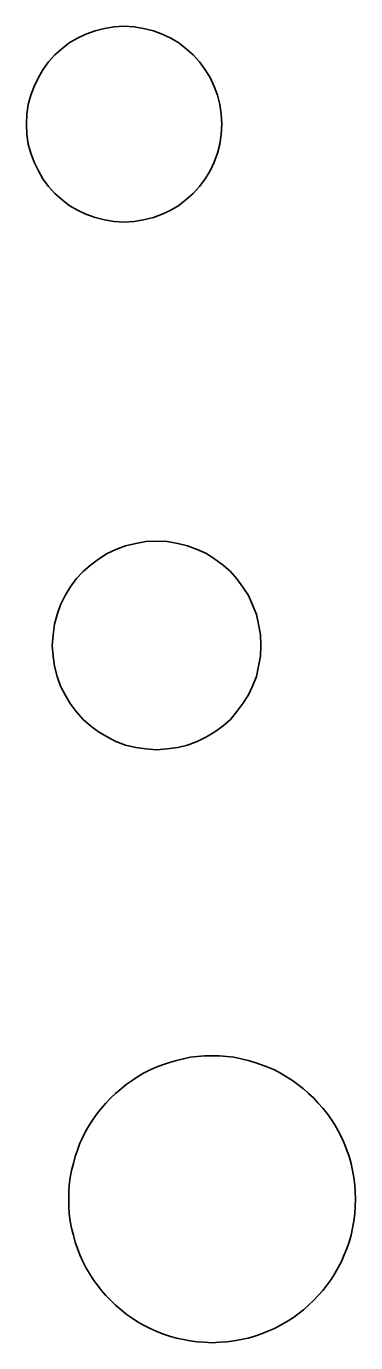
# Model space of a CAD drawing. Header units: centimetres. Extents: x -71 to 43, y 6 to 54.
# Drawn here: x -51.67 to -49.89, y 23.21 to 30.33 of the extents above; entities that cross this region are included whole.
import ezdxf

# ---------------------------------------------------------------- set-up
doc = ezdxf.new("R2010")
doc.units = ezdxf.units.CM
doc.header["$MEASUREMENT"] = 0
doc.layers.add('Camada 1', color=7, linetype='Continuous')

msp = doc.modelspace()

# ---------------------------------------------------------------- linework, layer by layer
at = {"layer": 'Camada 1', "color": 240, "lineweight": 35}
for points, knots in [([(-51.13883, 30.33272), (-51.13883, 30.33272), (-51.08633, 30.33021), (-51.08633, 30.33021), (-51.08633, 30.33021), (-51.08633, 30.33021), (-51.03383, 30.32021), (-51.03383, 30.32021), (-51.03383, 30.32021), (-51.03383, 30.32021), (-50.98133, 30.30771), (-50.98133, 30.30771), (-50.98133, 30.30771), (-50.98133, 30.30771), (-50.93383, 30.29021), (-50.93383, 30.29021), (-50.93383, 30.29021), (-50.93383, 30.29021), (-50.88633, 30.26771), (-50.88633, 30.26771), (-50.88633, 30.26771), (-50.88633, 30.26771), (-50.84383, 30.24272), (-50.84383, 30.24272), (-50.84383, 30.24272), (-50.84383, 30.24272), (-50.80383, 30.21021), (-50.80383, 30.21021), (-50.80383, 30.21021), (-50.80383, 30.21021), (-50.76633, 30.17772), (-50.76633, 30.17772), (-50.76633, 30.17772), (-50.76633, 30.17772), (-50.73133, 30.14021), (-50.73133, 30.14021), (-50.73133, 30.14021), (-50.73133, 30.14021), (-50.70133, 30.09772), (-50.70133, 30.09772), (-50.70133, 30.09772), (-50.70133, 30.09772), (-50.67383, 30.05522), (-50.67383, 30.05522), (-50.67383, 30.05522), (-50.67383, 30.05522), (-50.65133, 30.00772), (-50.65133, 30.00772), (-50.65133, 30.00772), (-50.65133, 30.00772), (-50.63383, 29.96021), (-50.63383, 29.96021), (-50.63383, 29.96021), (-50.63383, 29.96021), (-50.62133, 29.91021), (-50.62133, 29.91021), (-50.62133, 29.91021), (-50.62133, 29.91021), (-50.61383, 29.85772), (-50.61383, 29.85772), (-50.61383, 29.85772), (-50.61383, 29.85772), (-50.61133, 29.80271), (-50.61133, 29.80271), (-50.61133, 29.80271), (-50.61133, 29.80271), (-50.61383, 29.74772), (-50.61383, 29.74772), (-50.61383, 29.74772), (-50.61383, 29.74772), (-50.62133, 29.69521), (-50.62133, 29.69521), (-50.62133, 29.69521), (-50.62133, 29.69521), (-50.63383, 29.64521), (-50.63383, 29.64521), (-50.63383, 29.64521), (-50.63383, 29.64521), (-50.65133, 29.59772), (-50.65133, 29.59772), (-50.65133, 29.59772), (-50.65133, 29.59772), (-50.67383, 29.55022), (-50.67383, 29.55022), (-50.67383, 29.55022), (-50.67383, 29.55022), (-50.70133, 29.50772), (-50.70133, 29.50772), (-50.70133, 29.50772), (-50.70133, 29.50772), (-50.73133, 29.46521), (-50.73133, 29.46521), (-50.73133, 29.46521), (-50.73133, 29.46521), (-50.76633, 29.42771), (-50.76633, 29.42771), (-50.76633, 29.42771), (-50.76633, 29.42771), (-50.80383, 29.39521), (-50.80383, 29.39521), (-50.80383, 29.39521), (-50.80383, 29.39521), (-50.84383, 29.36272), (-50.84383, 29.36272), (-50.84383, 29.36272), (-50.84383, 29.36272), (-50.88633, 29.33771), (-50.88633, 29.33771), (-50.88633, 29.33771), (-50.88633, 29.33771), (-50.93383, 29.31521), (-50.93383, 29.31521), (-50.93383, 29.31521), (-50.93383, 29.31521), (-50.98133, 29.29771), (-50.98133, 29.29771), (-50.98133, 29.29771), (-50.98133, 29.29771), (-51.03383, 29.28521), (-51.03383, 29.28521), (-51.03383, 29.28521), (-51.03383, 29.28521), (-51.08633, 29.27521), (-51.08633, 29.27521), (-51.08633, 29.27521), (-51.08633, 29.27521), (-51.13883, 29.27272), (-51.13883, 29.27272), (-51.13883, 29.27272), (-51.13883, 29.27272), (-51.19383, 29.27521), (-51.19383, 29.27521), (-51.19383, 29.27521), (-51.19383, 29.27521), (-51.24633, 29.28521), (-51.24633, 29.28521), (-51.24633, 29.28521), (-51.24633, 29.28521), (-51.29633, 29.29771), (-51.29633, 29.29771), (-51.29633, 29.29771), (-51.29633, 29.29771), (-51.34633, 29.31521), (-51.34633, 29.31521), (-51.34633, 29.31521), (-51.34633, 29.31521), (-51.39133, 29.33771), (-51.39133, 29.33771), (-51.39133, 29.33771), (-51.39133, 29.33771), (-51.43633, 29.36272), (-51.43633, 29.36272), (-51.43633, 29.36272), (-51.43633, 29.36272), (-51.47633, 29.39521), (-51.47633, 29.39521), (-51.47633, 29.39521), (-51.47633, 29.39521), (-51.51383, 29.42771), (-51.51383, 29.42771), (-51.51383, 29.42771), (-51.51383, 29.42771), (-51.54883, 29.46521), (-51.54883, 29.46521), (-51.54883, 29.46521), (-51.54883, 29.46521), (-51.57883, 29.50772), (-51.57883, 29.50772), (-51.57883, 29.50772), (-51.57883, 29.50772), (-51.60383, 29.55022), (-51.60383, 29.55022), (-51.60383, 29.55022), (-51.60383, 29.55022), (-51.62633, 29.59772), (-51.62633, 29.59772), (-51.62633, 29.59772), (-51.62633, 29.59772), (-51.64383, 29.64521), (-51.64383, 29.64521), (-51.64383, 29.64521), (-51.64383, 29.64521), (-51.65883, 29.69521), (-51.65883, 29.69521), (-51.65883, 29.69521), (-51.65883, 29.69521), (-51.66633, 29.74772), (-51.66633, 29.74772), (-51.66633, 29.74772), (-51.66633, 29.74772), (-51.66883, 29.80271), (-51.66883, 29.80271), (-51.66883, 29.80271), (-51.66883, 29.80271), (-51.66633, 29.85772), (-51.66633, 29.85772), (-51.66633, 29.85772), (-51.66633, 29.85772), (-51.65883, 29.91021), (-51.65883, 29.91021), (-51.65883, 29.91021), (-51.65883, 29.91021), (-51.64383, 29.96021), (-51.64383, 29.96021), (-51.64383, 29.96021), (-51.64383, 29.96021), (-51.62633, 30.00772), (-51.62633, 30.00772), (-51.62633, 30.00772), (-51.62633, 30.00772), (-51.60383, 30.05522), (-51.60383, 30.05522), (-51.60383, 30.05522), (-51.60383, 30.05522), (-51.57883, 30.09772), (-51.57883, 30.09772), (-51.57883, 30.09772), (-51.57883, 30.09772), (-51.54883, 30.14021), (-51.54883, 30.14021), (-51.54883, 30.14021), (-51.54883, 30.14021), (-51.51383, 30.17772), (-51.51383, 30.17772), (-51.51383, 30.17772), (-51.51383, 30.17772), (-51.47633, 30.21021), (-51.47633, 30.21021), (-51.47633, 30.21021), (-51.47633, 30.21021), (-51.43633, 30.24272), (-51.43633, 30.24272), (-51.43633, 30.24272), (-51.43633, 30.24272), (-51.39133, 30.26771), (-51.39133, 30.26771), (-51.39133, 30.26771), (-51.39133, 30.26771), (-51.34633, 30.29021), (-51.34633, 30.29021), (-51.34633, 30.29021), (-51.34633, 30.29021), (-51.29633, 30.30771), (-51.29633, 30.30771), (-51.29633, 30.30771), (-51.29633, 30.30771), (-51.24633, 30.32021), (-51.24633, 30.32021), (-51.24633, 30.32021), (-51.24633, 30.32021), (-51.19383, 30.33021), (-51.19383, 30.33021), (-51.19383, 30.33021), (-51.19383, 30.33021), (-51.13883, 30.33272), (-51.13883, 30.33272)], [0, 0, 0, 0, 0.0153846, 0.0153846, 0.0153846, 0.0153846, 0.0307692, 0.0307692, 0.0307692, 0.0307692, 0.0461538, 0.0461538, 0.0461538, 0.0461538, 0.0615385, 0.0615385, 0.0615385, 0.0615385, 0.0769231, 0.0769231, 0.0769231, 0.0769231, 0.0923077, 0.0923077, 0.0923077, 0.0923077, 0.1076923, 0.1076923, 0.1076923, 0.1076923, 0.1230769, 0.1230769, 0.1230769, 0.1230769, 0.1384615, 0.1384615, 0.1384615, 0.1384615, 0.1538462, 0.1538462, 0.1538462, 0.1538462, 0.1692308, 0.1692308, 0.1692308, 0.1692308, 0.1846154, 0.1846154, 0.1846154, 0.1846154, 0.2, 0.2, 0.2, 0.2, 0.2153846, 0.2153846, 0.2153846, 0.2153846, 0.2307692, 0.2307692, 0.2307692, 0.2307692, 0.2461538, 0.2461538, 0.2461538, 0.2461538, 0.2615385, 0.2615385, 0.2615385, 0.2615385, 0.2769231, 0.2769231, 0.2769231, 0.2769231, 0.2923077, 0.2923077, 0.2923077, 0.2923077, 0.3076923, 0.3076923, 0.3076923, 0.3076923, 0.3230769, 0.3230769, 0.3230769, 0.3230769, 0.3384615, 0.3384615, 0.3384615, 0.3384615, 0.3538462, 0.3538462, 0.3538462, 0.3538462, 0.3692308, 0.3692308, 0.3692308, 0.3692308, 0.3846154, 0.3846154, 0.3846154, 0.3846154, 0.4, 0.4, 0.4, 0.4, 0.4153846, 0.4153846, 0.4153846, 0.4153846, 0.4307692, 0.4307692, 0.4307692, 0.4307692, 0.4461538, 0.4461538, 0.4461538, 0.4461538, 0.4615385, 0.4615385, 0.4615385, 0.4615385, 0.4769231, 0.4769231, 0.4769231, 0.4769231, 0.4923077, 0.4923077, 0.4923077, 0.4923077, 0.5076923, 0.5076923, 0.5076923, 0.5076923, 0.5230769, 0.5230769, 0.5230769, 0.5230769, 0.5384615, 0.5384615, 0.5384615, 0.5384615, 0.5538462, 0.5538462, 0.5538462, 0.5538462, 0.5692308, 0.5692308, 0.5692308, 0.5692308, 0.5846154, 0.5846154, 0.5846154, 0.5846154, 0.6, 0.6, 0.6, 0.6, 0.6153846, 0.6153846, 0.6153846, 0.6153846, 0.6307692, 0.6307692, 0.6307692, 0.6307692, 0.6461538, 0.6461538, 0.6461538, 0.6461538, 0.6615385, 0.6615385, 0.6615385, 0.6615385, 0.6769231, 0.6769231, 0.6769231, 0.6769231, 0.6923077, 0.6923077, 0.6923077, 0.6923077, 0.7076923, 0.7076923, 0.7076923, 0.7076923, 0.7230769, 0.7230769, 0.7230769, 0.7230769, 0.7384615, 0.7384615, 0.7384615, 0.7384615, 0.7538462, 0.7538462, 0.7538462, 0.7538462, 0.7692308, 0.7692308, 0.7692308, 0.7692308, 0.7846154, 0.7846154, 0.7846154, 0.7846154, 0.8, 0.8, 0.8, 0.8, 0.8153846, 0.8153846, 0.8153846, 0.8153846, 0.8307692, 0.8307692, 0.8307692, 0.8307692, 0.8461538, 0.8461538, 0.8461538, 0.8461538, 0.8615385, 0.8615385, 0.8615385, 0.8615385, 0.8769231, 0.8769231, 0.8769231, 0.8769231, 0.8923077, 0.8923077, 0.8923077, 0.8923077, 0.9076923, 0.9076923, 0.9076923, 0.9076923, 0.9230769, 0.9230769, 0.9230769, 0.9230769, 0.9384615, 0.9384615, 0.9384615, 0.9384615, 0.9538462, 0.9538462, 0.9538462, 0.9538462, 0.9692308, 0.9692308, 0.9692308, 0.9692308, 1, 1, 1, 1]), ([(-50.96383, 27.54522), (-50.96383, 27.54522), (-50.90633, 27.54271), (-50.90633, 27.54271), (-50.90633, 27.54271), (-50.90633, 27.54271), (-50.84883, 27.53271), (-50.84883, 27.53271), (-50.84883, 27.53271), (-50.84883, 27.53271), (-50.79633, 27.52021), (-50.79633, 27.52021), (-50.79633, 27.52021), (-50.79633, 27.52021), (-50.74383, 27.50021), (-50.74383, 27.50021), (-50.74383, 27.50021), (-50.74383, 27.50021), (-50.69383, 27.47772), (-50.69383, 27.47772), (-50.69383, 27.47772), (-50.69383, 27.47772), (-50.64883, 27.44772), (-50.64883, 27.44772), (-50.64883, 27.44772), (-50.64883, 27.44772), (-50.60383, 27.41522), (-50.60383, 27.41522), (-50.60383, 27.41522), (-50.60383, 27.41522), (-50.56383, 27.38021), (-50.56383, 27.38021), (-50.56383, 27.38021), (-50.56383, 27.38021), (-50.52883, 27.34021), (-50.52883, 27.34021), (-50.52883, 27.34021), (-50.52883, 27.34021), (-50.49633, 27.29521), (-50.49633, 27.29521), (-50.49633, 27.29521), (-50.49633, 27.29521), (-50.46633, 27.25022), (-50.46633, 27.25022), (-50.46633, 27.25022), (-50.46633, 27.25022), (-50.44383, 27.20022), (-50.44383, 27.20022), (-50.44383, 27.20022), (-50.44383, 27.20022), (-50.42383, 27.14772), (-50.42383, 27.14772), (-50.42383, 27.14772), (-50.42383, 27.14772), (-50.41133, 27.09521), (-50.41133, 27.09521), (-50.41133, 27.09521), (-50.41133, 27.09521), (-50.40133, 27.03771), (-50.40133, 27.03771), (-50.40133, 27.03771), (-50.40133, 27.03771), (-50.39883, 26.98022), (-50.39883, 26.98022), (-50.39883, 26.98022), (-50.39883, 26.98022), (-50.40133, 26.92272), (-50.40133, 26.92272), (-50.40133, 26.92272), (-50.40133, 26.92272), (-50.41133, 26.86771), (-50.41133, 26.86771), (-50.41133, 26.86771), (-50.41133, 26.86771), (-50.42383, 26.81272), (-50.42383, 26.81272), (-50.42383, 26.81272), (-50.42383, 26.81272), (-50.44383, 26.76022), (-50.44383, 26.76022), (-50.44383, 26.76022), (-50.44383, 26.76022), (-50.46633, 26.71272), (-50.46633, 26.71272), (-50.46633, 26.71272), (-50.46633, 26.71272), (-50.49633, 26.66522), (-50.49633, 26.66522), (-50.49633, 26.66522), (-50.49633, 26.66522), (-50.52883, 26.62272), (-50.52883, 26.62272), (-50.52883, 26.62272), (-50.52883, 26.62272), (-50.56383, 26.58021), (-50.56383, 26.58021), (-50.56383, 26.58021), (-50.56383, 26.58021), (-50.60383, 26.54522), (-50.60383, 26.54522), (-50.60383, 26.54522), (-50.60383, 26.54522), (-50.64883, 26.51272), (-50.64883, 26.51272), (-50.64883, 26.51272), (-50.64883, 26.51272), (-50.69383, 26.48522), (-50.69383, 26.48522), (-50.69383, 26.48522), (-50.69383, 26.48522), (-50.74383, 26.46021), (-50.74383, 26.46021), (-50.74383, 26.46021), (-50.74383, 26.46021), (-50.79633, 26.44021), (-50.79633, 26.44021), (-50.79633, 26.44021), (-50.79633, 26.44021), (-50.84883, 26.42771), (-50.84883, 26.42771), (-50.84883, 26.42771), (-50.84883, 26.42771), (-50.90633, 26.42021), (-50.90633, 26.42021), (-50.90633, 26.42021), (-50.90633, 26.42021), (-50.96383, 26.41522), (-50.96383, 26.41522), (-50.96383, 26.41522), (-50.96383, 26.41522), (-51.02133, 26.42021), (-51.02133, 26.42021), (-51.02133, 26.42021), (-51.02133, 26.42021), (-51.07633, 26.42771), (-51.07633, 26.42771), (-51.07633, 26.42771), (-51.07633, 26.42771), (-51.13133, 26.44021), (-51.13133, 26.44021), (-51.13133, 26.44021), (-51.13133, 26.44021), (-51.18383, 26.46021), (-51.18383, 26.46021), (-51.18383, 26.46021), (-51.18383, 26.46021), (-51.23133, 26.48522), (-51.23133, 26.48522), (-51.23133, 26.48522), (-51.23133, 26.48522), (-51.27883, 26.51272), (-51.27883, 26.51272), (-51.27883, 26.51272), (-51.27883, 26.51272), (-51.32133, 26.54522), (-51.32133, 26.54522), (-51.32133, 26.54522), (-51.32133, 26.54522), (-51.36133, 26.58021), (-51.36133, 26.58021), (-51.36133, 26.58021), (-51.36133, 26.58021), (-51.39883, 26.62272), (-51.39883, 26.62272), (-51.39883, 26.62272), (-51.39883, 26.62272), (-51.43133, 26.66522), (-51.43133, 26.66522), (-51.43133, 26.66522), (-51.43133, 26.66522), (-51.45883, 26.71272), (-51.45883, 26.71272), (-51.45883, 26.71272), (-51.45883, 26.71272), (-51.48383, 26.76022), (-51.48383, 26.76022), (-51.48383, 26.76022), (-51.48383, 26.76022), (-51.50133, 26.81272), (-51.50133, 26.81272), (-51.50133, 26.81272), (-51.50133, 26.81272), (-51.51633, 26.86771), (-51.51633, 26.86771), (-51.51633, 26.86771), (-51.51633, 26.86771), (-51.52383, 26.92272), (-51.52383, 26.92272), (-51.52383, 26.92272), (-51.52383, 26.92272), (-51.52883, 26.98022), (-51.52883, 26.98022), (-51.52883, 26.98022), (-51.52883, 26.98022), (-51.52383, 27.03771), (-51.52383, 27.03771), (-51.52383, 27.03771), (-51.52383, 27.03771), (-51.51633, 27.09521), (-51.51633, 27.09521), (-51.51633, 27.09521), (-51.51633, 27.09521), (-51.50133, 27.14772), (-51.50133, 27.14772), (-51.50133, 27.14772), (-51.50133, 27.14772), (-51.48383, 27.20022), (-51.48383, 27.20022), (-51.48383, 27.20022), (-51.48383, 27.20022), (-51.45883, 27.25022), (-51.45883, 27.25022), (-51.45883, 27.25022), (-51.45883, 27.25022), (-51.43133, 27.29521), (-51.43133, 27.29521), (-51.43133, 27.29521), (-51.43133, 27.29521), (-51.39883, 27.34021), (-51.39883, 27.34021), (-51.39883, 27.34021), (-51.39883, 27.34021), (-51.36133, 27.38021), (-51.36133, 27.38021), (-51.36133, 27.38021), (-51.36133, 27.38021), (-51.32133, 27.41522), (-51.32133, 27.41522), (-51.32133, 27.41522), (-51.32133, 27.41522), (-51.27883, 27.44772), (-51.27883, 27.44772), (-51.27883, 27.44772), (-51.27883, 27.44772), (-51.23133, 27.47772), (-51.23133, 27.47772), (-51.23133, 27.47772), (-51.23133, 27.47772), (-51.18383, 27.50021), (-51.18383, 27.50021), (-51.18383, 27.50021), (-51.18383, 27.50021), (-51.13133, 27.52021), (-51.13133, 27.52021), (-51.13133, 27.52021), (-51.13133, 27.52021), (-51.07633, 27.53271), (-51.07633, 27.53271), (-51.07633, 27.53271), (-51.07633, 27.53271), (-51.02133, 27.54271), (-51.02133, 27.54271), (-51.02133, 27.54271), (-51.02133, 27.54271), (-50.96383, 27.54522), (-50.96383, 27.54522)], [0, 0, 0, 0, 0.0153846, 0.0153846, 0.0153846, 0.0153846, 0.0307692, 0.0307692, 0.0307692, 0.0307692, 0.0461538, 0.0461538, 0.0461538, 0.0461538, 0.0615385, 0.0615385, 0.0615385, 0.0615385, 0.0769231, 0.0769231, 0.0769231, 0.0769231, 0.0923077, 0.0923077, 0.0923077, 0.0923077, 0.1076923, 0.1076923, 0.1076923, 0.1076923, 0.1230769, 0.1230769, 0.1230769, 0.1230769, 0.1384615, 0.1384615, 0.1384615, 0.1384615, 0.1538462, 0.1538462, 0.1538462, 0.1538462, 0.1692308, 0.1692308, 0.1692308, 0.1692308, 0.1846154, 0.1846154, 0.1846154, 0.1846154, 0.2, 0.2, 0.2, 0.2, 0.2153846, 0.2153846, 0.2153846, 0.2153846, 0.2307692, 0.2307692, 0.2307692, 0.2307692, 0.2461538, 0.2461538, 0.2461538, 0.2461538, 0.2615385, 0.2615385, 0.2615385, 0.2615385, 0.2769231, 0.2769231, 0.2769231, 0.2769231, 0.2923077, 0.2923077, 0.2923077, 0.2923077, 0.3076923, 0.3076923, 0.3076923, 0.3076923, 0.3230769, 0.3230769, 0.3230769, 0.3230769, 0.3384615, 0.3384615, 0.3384615, 0.3384615, 0.3538462, 0.3538462, 0.3538462, 0.3538462, 0.3692308, 0.3692308, 0.3692308, 0.3692308, 0.3846154, 0.3846154, 0.3846154, 0.3846154, 0.4, 0.4, 0.4, 0.4, 0.4153846, 0.4153846, 0.4153846, 0.4153846, 0.4307692, 0.4307692, 0.4307692, 0.4307692, 0.4461538, 0.4461538, 0.4461538, 0.4461538, 0.4615385, 0.4615385, 0.4615385, 0.4615385, 0.4769231, 0.4769231, 0.4769231, 0.4769231, 0.4923077, 0.4923077, 0.4923077, 0.4923077, 0.5076923, 0.5076923, 0.5076923, 0.5076923, 0.5230769, 0.5230769, 0.5230769, 0.5230769, 0.5384615, 0.5384615, 0.5384615, 0.5384615, 0.5538462, 0.5538462, 0.5538462, 0.5538462, 0.5692308, 0.5692308, 0.5692308, 0.5692308, 0.5846154, 0.5846154, 0.5846154, 0.5846154, 0.6, 0.6, 0.6, 0.6, 0.6153846, 0.6153846, 0.6153846, 0.6153846, 0.6307692, 0.6307692, 0.6307692, 0.6307692, 0.6461538, 0.6461538, 0.6461538, 0.6461538, 0.6615385, 0.6615385, 0.6615385, 0.6615385, 0.6769231, 0.6769231, 0.6769231, 0.6769231, 0.6923077, 0.6923077, 0.6923077, 0.6923077, 0.7076923, 0.7076923, 0.7076923, 0.7076923, 0.7230769, 0.7230769, 0.7230769, 0.7230769, 0.7384615, 0.7384615, 0.7384615, 0.7384615, 0.7538462, 0.7538462, 0.7538462, 0.7538462, 0.7692308, 0.7692308, 0.7692308, 0.7692308, 0.7846154, 0.7846154, 0.7846154, 0.7846154, 0.8, 0.8, 0.8, 0.8, 0.8153846, 0.8153846, 0.8153846, 0.8153846, 0.8307692, 0.8307692, 0.8307692, 0.8307692, 0.8461538, 0.8461538, 0.8461538, 0.8461538, 0.8615385, 0.8615385, 0.8615385, 0.8615385, 0.8769231, 0.8769231, 0.8769231, 0.8769231, 0.8923077, 0.8923077, 0.8923077, 0.8923077, 0.9076923, 0.9076923, 0.9076923, 0.9076923, 0.9230769, 0.9230769, 0.9230769, 0.9230769, 0.9384615, 0.9384615, 0.9384615, 0.9384615, 0.9538462, 0.9538462, 0.9538462, 0.9538462, 0.9692308, 0.9692308, 0.9692308, 0.9692308, 1, 1, 1, 1]), ([(-50.66383, 24.75772), (-50.66383, 24.75772), (-50.62383, 24.75772), (-50.62383, 24.75772), (-50.62383, 24.75772), (-50.62383, 24.75772), (-50.58383, 24.75521), (-50.58383, 24.75521), (-50.58383, 24.75521), (-50.58383, 24.75521), (-50.54633, 24.75022), (-50.54633, 24.75022), (-50.54633, 24.75022), (-50.54633, 24.75022), (-50.50633, 24.74271), (-50.50633, 24.74271), (-50.50633, 24.74271), (-50.50633, 24.74271), (-50.46883, 24.73271), (-50.46883, 24.73271), (-50.46883, 24.73271), (-50.46883, 24.73271), (-50.43133, 24.72271), (-50.43133, 24.72271), (-50.43133, 24.72271), (-50.43133, 24.72271), (-50.39633, 24.71022), (-50.39633, 24.71022), (-50.39633, 24.71022), (-50.39633, 24.71022), (-50.36133, 24.69772), (-50.36133, 24.69772), (-50.36133, 24.69772), (-50.36133, 24.69772), (-50.32633, 24.68271), (-50.32633, 24.68271), (-50.32633, 24.68271), (-50.32633, 24.68271), (-50.29383, 24.66521), (-50.29383, 24.66521), (-50.29383, 24.66521), (-50.29383, 24.66521), (-50.26133, 24.64521), (-50.26133, 24.64521), (-50.26133, 24.64521), (-50.26133, 24.64521), (-50.22883, 24.62521), (-50.22883, 24.62521), (-50.22883, 24.62521), (-50.22883, 24.62521), (-50.19883, 24.60271), (-50.19883, 24.60271), (-50.19883, 24.60271), (-50.19883, 24.60271), (-50.16883, 24.58022), (-50.16883, 24.58022), (-50.16883, 24.58022), (-50.16883, 24.58022), (-50.14133, 24.55521), (-50.14133, 24.55521), (-50.14133, 24.55521), (-50.14133, 24.55521), (-50.11383, 24.53022), (-50.11383, 24.53022), (-50.11383, 24.53022), (-50.11383, 24.53022), (-50.08883, 24.50271), (-50.08883, 24.50271), (-50.08883, 24.50271), (-50.08883, 24.50271), (-50.06383, 24.47521), (-50.06383, 24.47521), (-50.06383, 24.47521), (-50.06383, 24.47521), (-50.04133, 24.44521), (-50.04133, 24.44521), (-50.04133, 24.44521), (-50.04133, 24.44521), (-50.01883, 24.41521), (-50.01883, 24.41521), (-50.01883, 24.41521), (-50.01883, 24.41521), (-49.99883, 24.38521), (-49.99883, 24.38521), (-49.99883, 24.38521), (-49.99883, 24.38521), (-49.98133, 24.35272), (-49.98133, 24.35272), (-49.98133, 24.35272), (-49.98133, 24.35272), (-49.96383, 24.31771), (-49.96383, 24.31771), (-49.96383, 24.31771), (-49.96383, 24.31771), (-49.94883, 24.28521), (-49.94883, 24.28521), (-49.94883, 24.28521), (-49.94883, 24.28521), (-49.93383, 24.24771), (-49.93383, 24.24771), (-49.93383, 24.24771), (-49.93383, 24.24771), (-49.92133, 24.21272), (-49.92133, 24.21272), (-49.92133, 24.21272), (-49.92133, 24.21272), (-49.91133, 24.17521), (-49.91133, 24.17521), (-49.91133, 24.17521), (-49.91133, 24.17521), (-49.90383, 24.13771), (-49.90383, 24.13771), (-49.90383, 24.13771), (-49.90383, 24.13771), (-49.89633, 24.10021), (-49.89633, 24.10021), (-49.89633, 24.10021), (-49.89633, 24.10021), (-49.89133, 24.06021), (-49.89133, 24.06021), (-49.89133, 24.06021), (-49.89133, 24.06021), (-49.88883, 24.02272), (-49.88883, 24.02272), (-49.88883, 24.02272), (-49.88883, 24.02272), (-49.88633, 23.98272), (-49.88633, 23.98272), (-49.88633, 23.98272), (-49.88633, 23.98272), (-49.88883, 23.94272), (-49.88883, 23.94272), (-49.88883, 23.94272), (-49.88883, 23.94272), (-49.89133, 23.90272), (-49.89133, 23.90272), (-49.89133, 23.90272), (-49.89133, 23.90272), (-49.89633, 23.86271), (-49.89633, 23.86271), (-49.89633, 23.86271), (-49.89633, 23.86271), (-49.90383, 23.82522), (-49.90383, 23.82522), (-49.90383, 23.82522), (-49.90383, 23.82522), (-49.91133, 23.78772), (-49.91133, 23.78772), (-49.91133, 23.78772), (-49.91133, 23.78772), (-49.92133, 23.75021), (-49.92133, 23.75021), (-49.92133, 23.75021), (-49.92133, 23.75021), (-49.93383, 23.71522), (-49.93383, 23.71522), (-49.93383, 23.71522), (-49.93383, 23.71522), (-49.94883, 23.68021), (-49.94883, 23.68021), (-49.94883, 23.68021), (-49.94883, 23.68021), (-49.96383, 23.64522), (-49.96383, 23.64522), (-49.96383, 23.64522), (-49.96383, 23.64522), (-49.98133, 23.61271), (-49.98133, 23.61271), (-49.98133, 23.61271), (-49.98133, 23.61271), (-49.99883, 23.58021), (-49.99883, 23.58021), (-49.99883, 23.58021), (-49.99883, 23.58021), (-50.01883, 23.54772), (-50.01883, 23.54772), (-50.01883, 23.54772), (-50.01883, 23.54772), (-50.04133, 23.51772), (-50.04133, 23.51772), (-50.04133, 23.51772), (-50.04133, 23.51772), (-50.06383, 23.48772), (-50.06383, 23.48772), (-50.06383, 23.48772), (-50.06383, 23.48772), (-50.08883, 23.46022), (-50.08883, 23.46022), (-50.08883, 23.46022), (-50.08883, 23.46022), (-50.11383, 23.43271), (-50.11383, 23.43271), (-50.11383, 23.43271), (-50.11383, 23.43271), (-50.14133, 23.40772), (-50.14133, 23.40772), (-50.14133, 23.40772), (-50.14133, 23.40772), (-50.16883, 23.38271), (-50.16883, 23.38271), (-50.16883, 23.38271), (-50.16883, 23.38271), (-50.19883, 23.36022), (-50.19883, 23.36022), (-50.19883, 23.36022), (-50.19883, 23.36022), (-50.22883, 23.33772), (-50.22883, 23.33772), (-50.22883, 23.33772), (-50.22883, 23.33772), (-50.26133, 23.31772), (-50.26133, 23.31772), (-50.26133, 23.31772), (-50.26133, 23.31772), (-50.29383, 23.30022), (-50.29383, 23.30022), (-50.29383, 23.30022), (-50.29383, 23.30022), (-50.32633, 23.28271), (-50.32633, 23.28271), (-50.32633, 23.28271), (-50.32633, 23.28271), (-50.36133, 23.26772), (-50.36133, 23.26772), (-50.36133, 23.26772), (-50.36133, 23.26772), (-50.39633, 23.25271), (-50.39633, 23.25271), (-50.39633, 23.25271), (-50.39633, 23.25271), (-50.43133, 23.24022), (-50.43133, 23.24022), (-50.43133, 23.24022), (-50.43133, 23.24022), (-50.46883, 23.23022), (-50.46883, 23.23022), (-50.46883, 23.23022), (-50.46883, 23.23022), (-50.50633, 23.22271), (-50.50633, 23.22271), (-50.50633, 23.22271), (-50.50633, 23.22271), (-50.54633, 23.21521), (-50.54633, 23.21521), (-50.54633, 23.21521), (-50.54633, 23.21521), (-50.58383, 23.21022), (-50.58383, 23.21022), (-50.58383, 23.21022), (-50.58383, 23.21022), (-50.62383, 23.20771), (-50.62383, 23.20771), (-50.62383, 23.20771), (-50.62383, 23.20771), (-50.66383, 23.20521), (-50.66383, 23.20521), (-50.66383, 23.20521), (-50.66383, 23.20521), (-50.70383, 23.20771), (-50.70383, 23.20771), (-50.70383, 23.20771), (-50.70383, 23.20771), (-50.74383, 23.21022), (-50.74383, 23.21022), (-50.74383, 23.21022), (-50.74383, 23.21022), (-50.78133, 23.21521), (-50.78133, 23.21521), (-50.78133, 23.21521), (-50.78133, 23.21521), (-50.81883, 23.22271), (-50.81883, 23.22271), (-50.81883, 23.22271), (-50.81883, 23.22271), (-50.85633, 23.23022), (-50.85633, 23.23022), (-50.85633, 23.23022), (-50.85633, 23.23022), (-50.89383, 23.24022), (-50.89383, 23.24022), (-50.89383, 23.24022), (-50.89383, 23.24022), (-50.93133, 23.25271), (-50.93133, 23.25271), (-50.93133, 23.25271), (-50.93133, 23.25271), (-50.96633, 23.26772), (-50.96633, 23.26772), (-50.96633, 23.26772), (-50.96633, 23.26772), (-50.99883, 23.28271), (-50.99883, 23.28271), (-50.99883, 23.28271), (-50.99883, 23.28271), (-51.03383, 23.30022), (-51.03383, 23.30022), (-51.03383, 23.30022), (-51.03383, 23.30022), (-51.06633, 23.31772), (-51.06633, 23.31772), (-51.06633, 23.31772), (-51.06633, 23.31772), (-51.09633, 23.33772), (-51.09633, 23.33772), (-51.09633, 23.33772), (-51.09633, 23.33772), (-51.12883, 23.36022), (-51.12883, 23.36022), (-51.12883, 23.36022), (-51.12883, 23.36022), (-51.15633, 23.38271), (-51.15633, 23.38271), (-51.15633, 23.38271), (-51.15633, 23.38271), (-51.18633, 23.40772), (-51.18633, 23.40772), (-51.18633, 23.40772), (-51.18633, 23.40772), (-51.21133, 23.43271), (-51.21133, 23.43271), (-51.21133, 23.43271), (-51.21133, 23.43271), (-51.23883, 23.46022), (-51.23883, 23.46022), (-51.23883, 23.46022), (-51.23883, 23.46022), (-51.26133, 23.48772), (-51.26133, 23.48772), (-51.26133, 23.48772), (-51.26133, 23.48772), (-51.28633, 23.51772), (-51.28633, 23.51772), (-51.28633, 23.51772), (-51.28633, 23.51772), (-51.30633, 23.54772), (-51.30633, 23.54772), (-51.30633, 23.54772), (-51.30633, 23.54772), (-51.32633, 23.58021), (-51.32633, 23.58021), (-51.32633, 23.58021), (-51.32633, 23.58021), (-51.34633, 23.61271), (-51.34633, 23.61271), (-51.34633, 23.61271), (-51.34633, 23.61271), (-51.36383, 23.64522), (-51.36383, 23.64522), (-51.36383, 23.64522), (-51.36383, 23.64522), (-51.37883, 23.68021), (-51.37883, 23.68021), (-51.37883, 23.68021), (-51.37883, 23.68021), (-51.39133, 23.71522), (-51.39133, 23.71522), (-51.39133, 23.71522), (-51.39133, 23.71522), (-51.40383, 23.75021), (-51.40383, 23.75021), (-51.40383, 23.75021), (-51.40383, 23.75021), (-51.41383, 23.78772), (-51.41383, 23.78772), (-51.41383, 23.78772), (-51.41383, 23.78772), (-51.42383, 23.82522), (-51.42383, 23.82522), (-51.42383, 23.82522), (-51.42383, 23.82522), (-51.43133, 23.86271), (-51.43133, 23.86271), (-51.43133, 23.86271), (-51.43133, 23.86271), (-51.43633, 23.90272), (-51.43633, 23.90272), (-51.43633, 23.90272), (-51.43633, 23.90272), (-51.43883, 23.94272), (-51.43883, 23.94272), (-51.43883, 23.94272), (-51.43883, 23.94272), (-51.43883, 23.98272), (-51.43883, 23.98272), (-51.43883, 23.98272), (-51.43883, 23.98272), (-51.43883, 24.02272), (-51.43883, 24.02272), (-51.43883, 24.02272), (-51.43883, 24.02272), (-51.43633, 24.06021), (-51.43633, 24.06021), (-51.43633, 24.06021), (-51.43633, 24.06021), (-51.43133, 24.10021), (-51.43133, 24.10021), (-51.43133, 24.10021), (-51.43133, 24.10021), (-51.42383, 24.13771), (-51.42383, 24.13771), (-51.42383, 24.13771), (-51.42383, 24.13771), (-51.41383, 24.17521), (-51.41383, 24.17521), (-51.41383, 24.17521), (-51.41383, 24.17521), (-51.40383, 24.21272), (-51.40383, 24.21272), (-51.40383, 24.21272), (-51.40383, 24.21272), (-51.39133, 24.24771), (-51.39133, 24.24771), (-51.39133, 24.24771), (-51.39133, 24.24771), (-51.37883, 24.28521), (-51.37883, 24.28521), (-51.37883, 24.28521), (-51.37883, 24.28521), (-51.36383, 24.31771), (-51.36383, 24.31771), (-51.36383, 24.31771), (-51.36383, 24.31771), (-51.34633, 24.35272), (-51.34633, 24.35272), (-51.34633, 24.35272), (-51.34633, 24.35272), (-51.32633, 24.38521), (-51.32633, 24.38521), (-51.32633, 24.38521), (-51.32633, 24.38521), (-51.30633, 24.41521), (-51.30633, 24.41521), (-51.30633, 24.41521), (-51.30633, 24.41521), (-51.28633, 24.44521), (-51.28633, 24.44521), (-51.28633, 24.44521), (-51.28633, 24.44521), (-51.26133, 24.47521), (-51.26133, 24.47521), (-51.26133, 24.47521), (-51.26133, 24.47521), (-51.23883, 24.50271), (-51.23883, 24.50271), (-51.23883, 24.50271), (-51.23883, 24.50271), (-51.21133, 24.53022), (-51.21133, 24.53022), (-51.21133, 24.53022), (-51.21133, 24.53022), (-51.18633, 24.55521), (-51.18633, 24.55521), (-51.18633, 24.55521), (-51.18633, 24.55521), (-51.15633, 24.58022), (-51.15633, 24.58022), (-51.15633, 24.58022), (-51.15633, 24.58022), (-51.12883, 24.60271), (-51.12883, 24.60271), (-51.12883, 24.60271), (-51.12883, 24.60271), (-51.09633, 24.62521), (-51.09633, 24.62521), (-51.09633, 24.62521), (-51.09633, 24.62521), (-51.06633, 24.64521), (-51.06633, 24.64521), (-51.06633, 24.64521), (-51.06633, 24.64521), (-51.03383, 24.66521), (-51.03383, 24.66521), (-51.03383, 24.66521), (-51.03383, 24.66521), (-50.99883, 24.68271), (-50.99883, 24.68271), (-50.99883, 24.68271), (-50.99883, 24.68271), (-50.96633, 24.69772), (-50.96633, 24.69772), (-50.96633, 24.69772), (-50.96633, 24.69772), (-50.93133, 24.71022), (-50.93133, 24.71022), (-50.93133, 24.71022), (-50.93133, 24.71022), (-50.89383, 24.72271), (-50.89383, 24.72271), (-50.89383, 24.72271), (-50.89383, 24.72271), (-50.85633, 24.73271), (-50.85633, 24.73271), (-50.85633, 24.73271), (-50.85633, 24.73271), (-50.81883, 24.74271), (-50.81883, 24.74271), (-50.81883, 24.74271), (-50.81883, 24.74271), (-50.78133, 24.75022), (-50.78133, 24.75022), (-50.78133, 24.75022), (-50.78133, 24.75022), (-50.74383, 24.75521), (-50.74383, 24.75521), (-50.74383, 24.75521), (-50.74383, 24.75521), (-50.70383, 24.75772), (-50.70383, 24.75772), (-50.70383, 24.75772), (-50.70383, 24.75772), (-50.66383, 24.75772), (-50.66383, 24.75772)], [0, 0, 0, 0, 0.0077519, 0.0077519, 0.0077519, 0.0077519, 0.0155039, 0.0155039, 0.0155039, 0.0155039, 0.0232558, 0.0232558, 0.0232558, 0.0232558, 0.0310078, 0.0310078, 0.0310078, 0.0310078, 0.0387597, 0.0387597, 0.0387597, 0.0387597, 0.0465116, 0.0465116, 0.0465116, 0.0465116, 0.0542636, 0.0542636, 0.0542636, 0.0542636, 0.0620155, 0.0620155, 0.0620155, 0.0620155, 0.0697674, 0.0697674, 0.0697674, 0.0697674, 0.0775194, 0.0775194, 0.0775194, 0.0775194, 0.0852713, 0.0852713, 0.0852713, 0.0852713, 0.0930233, 0.0930233, 0.0930233, 0.0930233, 0.1007752, 0.1007752, 0.1007752, 0.1007752, 0.1085271, 0.1085271, 0.1085271, 0.1085271, 0.1162791, 0.1162791, 0.1162791, 0.1162791, 0.124031, 0.124031, 0.124031, 0.124031, 0.1317829, 0.1317829, 0.1317829, 0.1317829, 0.1395349, 0.1395349, 0.1395349, 0.1395349, 0.1472868, 0.1472868, 0.1472868, 0.1472868, 0.1550388, 0.1550388, 0.1550388, 0.1550388, 0.1627907, 0.1627907, 0.1627907, 0.1627907, 0.1705426, 0.1705426, 0.1705426, 0.1705426, 0.1782946, 0.1782946, 0.1782946, 0.1782946, 0.1860465, 0.1860465, 0.1860465, 0.1860465, 0.1937984, 0.1937984, 0.1937984, 0.1937984, 0.2015504, 0.2015504, 0.2015504, 0.2015504, 0.2093023, 0.2093023, 0.2093023, 0.2093023, 0.2170543, 0.2170543, 0.2170543, 0.2170543, 0.2248062, 0.2248062, 0.2248062, 0.2248062, 0.2325581, 0.2325581, 0.2325581, 0.2325581, 0.2403101, 0.2403101, 0.2403101, 0.2403101, 0.248062, 0.248062, 0.248062, 0.248062, 0.255814, 0.255814, 0.255814, 0.255814, 0.2635659, 0.2635659, 0.2635659, 0.2635659, 0.2713178, 0.2713178, 0.2713178, 0.2713178, 0.2790698, 0.2790698, 0.2790698, 0.2790698, 0.2868217, 0.2868217, 0.2868217, 0.2868217, 0.2945736, 0.2945736, 0.2945736, 0.2945736, 0.3023256, 0.3023256, 0.3023256, 0.3023256, 0.3100775, 0.3100775, 0.3100775, 0.3100775, 0.3178295, 0.3178295, 0.3178295, 0.3178295, 0.3255814, 0.3255814, 0.3255814, 0.3255814, 0.3333333, 0.3333333, 0.3333333, 0.3333333, 0.3410853, 0.3410853, 0.3410853, 0.3410853, 0.3488372, 0.3488372, 0.3488372, 0.3488372, 0.3565891, 0.3565891, 0.3565891, 0.3565891, 0.3643411, 0.3643411, 0.3643411, 0.3643411, 0.372093, 0.372093, 0.372093, 0.372093, 0.379845, 0.379845, 0.379845, 0.379845, 0.3875969, 0.3875969, 0.3875969, 0.3875969, 0.3953488, 0.3953488, 0.3953488, 0.3953488, 0.4031008, 0.4031008, 0.4031008, 0.4031008, 0.4108527, 0.4108527, 0.4108527, 0.4108527, 0.4186047, 0.4186047, 0.4186047, 0.4186047, 0.4263566, 0.4263566, 0.4263566, 0.4263566, 0.4341085, 0.4341085, 0.4341085, 0.4341085, 0.4418605, 0.4418605, 0.4418605, 0.4418605, 0.4496124, 0.4496124, 0.4496124, 0.4496124, 0.4573643, 0.4573643, 0.4573643, 0.4573643, 0.4651163, 0.4651163, 0.4651163, 0.4651163, 0.4728682, 0.4728682, 0.4728682, 0.4728682, 0.4806202, 0.4806202, 0.4806202, 0.4806202, 0.4883721, 0.4883721, 0.4883721, 0.4883721, 0.496124, 0.496124, 0.496124, 0.496124, 0.503876, 0.503876, 0.503876, 0.503876, 0.5116279, 0.5116279, 0.5116279, 0.5116279, 0.5193798, 0.5193798, 0.5193798, 0.5193798, 0.5271318, 0.5271318, 0.5271318, 0.5271318, 0.5348837, 0.5348837, 0.5348837, 0.5348837, 0.5426357, 0.5426357, 0.5426357, 0.5426357, 0.5503876, 0.5503876, 0.5503876, 0.5503876, 0.5581395, 0.5581395, 0.5581395, 0.5581395, 0.5658915, 0.5658915, 0.5658915, 0.5658915, 0.5736434, 0.5736434, 0.5736434, 0.5736434, 0.5813953, 0.5813953, 0.5813953, 0.5813953, 0.5891473, 0.5891473, 0.5891473, 0.5891473, 0.5968992, 0.5968992, 0.5968992, 0.5968992, 0.6046512, 0.6046512, 0.6046512, 0.6046512, 0.6124031, 0.6124031, 0.6124031, 0.6124031, 0.620155, 0.620155, 0.620155, 0.620155, 0.627907, 0.627907, 0.627907, 0.627907, 0.6356589, 0.6356589, 0.6356589, 0.6356589, 0.6434109, 0.6434109, 0.6434109, 0.6434109, 0.6511628, 0.6511628, 0.6511628, 0.6511628, 0.6589147, 0.6589147, 0.6589147, 0.6589147, 0.6666667, 0.6666667, 0.6666667, 0.6666667, 0.6744186, 0.6744186, 0.6744186, 0.6744186, 0.6821705, 0.6821705, 0.6821705, 0.6821705, 0.6899225, 0.6899225, 0.6899225, 0.6899225, 0.6976744, 0.6976744, 0.6976744, 0.6976744, 0.7054264, 0.7054264, 0.7054264, 0.7054264, 0.7131783, 0.7131783, 0.7131783, 0.7131783, 0.7209302, 0.7209302, 0.7209302, 0.7209302, 0.7286822, 0.7286822, 0.7286822, 0.7286822, 0.7364341, 0.7364341, 0.7364341, 0.7364341, 0.744186, 0.744186, 0.744186, 0.744186, 0.751938, 0.751938, 0.751938, 0.751938, 0.7596899, 0.7596899, 0.7596899, 0.7596899, 0.7674419, 0.7674419, 0.7674419, 0.7674419, 0.7751938, 0.7751938, 0.7751938, 0.7751938, 0.7829457, 0.7829457, 0.7829457, 0.7829457, 0.7906977, 0.7906977, 0.7906977, 0.7906977, 0.7984496, 0.7984496, 0.7984496, 0.7984496, 0.8062016, 0.8062016, 0.8062016, 0.8062016, 0.8139535, 0.8139535, 0.8139535, 0.8139535, 0.8217054, 0.8217054, 0.8217054, 0.8217054, 0.8294574, 0.8294574, 0.8294574, 0.8294574, 0.8372093, 0.8372093, 0.8372093, 0.8372093, 0.8449612, 0.8449612, 0.8449612, 0.8449612, 0.8527132, 0.8527132, 0.8527132, 0.8527132, 0.8604651, 0.8604651, 0.8604651, 0.8604651, 0.8682171, 0.8682171, 0.8682171, 0.8682171, 0.875969, 0.875969, 0.875969, 0.875969, 0.8837209, 0.8837209, 0.8837209, 0.8837209, 0.8914729, 0.8914729, 0.8914729, 0.8914729, 0.8992248, 0.8992248, 0.8992248, 0.8992248, 0.9069767, 0.9069767, 0.9069767, 0.9069767, 0.9147287, 0.9147287, 0.9147287, 0.9147287, 0.9224806, 0.9224806, 0.9224806, 0.9224806, 0.9302326, 0.9302326, 0.9302326, 0.9302326, 0.9379845, 0.9379845, 0.9379845, 0.9379845, 0.9457364, 0.9457364, 0.9457364, 0.9457364, 0.9534884, 0.9534884, 0.9534884, 0.9534884, 0.9612403, 0.9612403, 0.9612403, 0.9612403, 0.9689922, 0.9689922, 0.9689922, 0.9689922, 0.9767442, 0.9767442, 0.9767442, 0.9767442, 0.9844961, 0.9844961, 0.9844961, 0.9844961, 1, 1, 1, 1])]:
    msp.add_open_spline(points, degree=3, knots=knots, dxfattribs=at)

doc.saveas('drawing.dxf')
